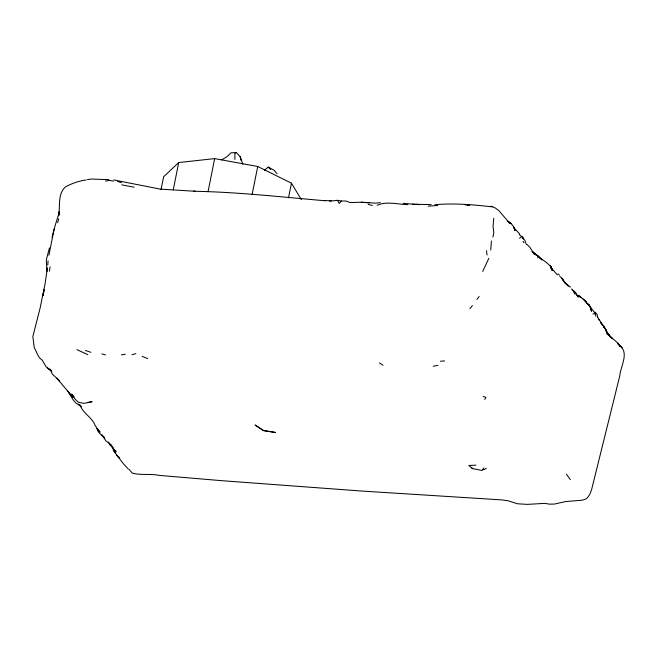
<?xml version="1.0" encoding="UTF-8"?>
<svg xmlns="http://www.w3.org/2000/svg" width="657" height="657" viewBox="0 0 657 657"><rect width="100%" height="100%" fill="white"/><g stroke="black" fill="none" stroke-linecap="round" stroke-linejoin="round"><path stroke-width="0.99" d="M234.927 159.487L234.869 153.426L236.372 152.596L240.183 156.727L242.876 164.283M47.772 264.943L48.084 260.911M58.662 215.734C60.395 206.15 57.397 194.571 65.199 187.114C71.531 183.434 79.012 180.962 86.207 179.952M493.777 218.19L493.037 226.107L493.809 232.709L492.964 237.062M59.031 213.426L59.229 211.595L58.728 215.611M491.395 240.988L490.763 250.087M49.398 271.177L50.072 266.865M59.031 214.108L59.319 212.441C56.543 220.777 53.997 228.956 52.034 237.588M48.914 255.245L54.178 229.038M161.064 189.471L163.601 176.799L178.712 162.542L214.667 158.608L257.725 166.484L291.437 183.163L301.366 199.679M173.251 189.84L178.712 162.542M208.031 191.745L214.667 158.608M252.066 194.751L257.725 166.484M288.513 197.782L291.437 183.163M57.685 222.641L58.67 218.756M113.415 448.509L113.185 449.388L116.166 451.351L113.973 449.667L111.846 446.185L113.415 448.509L110.171 445.232L108.479 442.013M49.456 247.894L46.302 259.811L46.91 271.284L47.386 267.941L44.988 284.243L40.093 308.133L32.85 336.573L34.221 347.339L37.605 354.698L39.592 357.966L42.319 360.274L46.089 366.762L50.975 370.589L47.624 368.076M573.545 291.092L571.59 288.932M482.698 271.456L488.857 258.283M484.784 399.497L485.917 397.296L483.109 396.508M483.774 468.03L482.016 470.478L472.761 468.655L471.365 467.751M476.9 299.428L479.15 296.479M469.927 308.675L472.383 305.554M380.37 202.627L375.968 203.161L361.366 202.216L350.165 202.57L345.952 201.017L341.32 201.026L339.242 203.498L337.542 200.311L329.461 201.231M537.713 257.84L538.781 256.583L532.104 251.598L535.373 253.996L532.26 251.631L534.535 254.473L529.698 247.106L527.095 244.568M519.547 238.319L521.715 236.413L522.578 236.963L523.407 239.025L521.757 236.38L524.705 240.133L526.471 244.593M264.41 170.286L268.237 167.116L274.1 170.262L277.032 173.67M486.303 468.269L484.349 469.533L482.575 469.591M221.664 159.906L226.813 156.785L231.1 152.777L236.372 152.596M377.126 205.296C386.842 200.976 397.625 204.417 407.833 204.631M131.991 354.747L135.777 353.671M433.218 366.294L437.915 365.267M87.373 402.519L92.128 401.682L84.145 403.373L78.314 402.248L75.062 399.062L71.629 394.069L74.11 396.885M105.407 181.077L109.522 180.371L113.382 181.127M121.323 354.854L125.364 354.23M434.877 204.721C453.888 202.972 473.27 204.713 492.224 206.848M87.455 179.583L91.405 179.057L108.791 179.64M592.934 313.964L595.406 313.734L595.8 316.337M437.693 205.485L428.241 206.167M440.445 361.243L444.592 360.915M467.16 205.115L469.665 204.935L465.181 204.877M475.898 465.131L468.835 465.509L472.761 468.655M115.024 452.476L115.788 452.468M412.399 204.204L431.181 204.614M324.468 200.615L331.251 200.689M403.234 203.366L414.748 204.302M361.366 202.216L369.291 202.849M134.176 187.204L121.734 184.847M324.985 200.746C281.426 197.01 237.563 192.025 193.651 191.253L195.178 191.269L160.259 189.126L113.669 179.919M415.971 204.196L418.887 204.697M337.542 200.311L341.32 201.026M368.207 204.45L372.314 205.403M101.925 353.86L105.465 354.936M85.41 350.46L90.953 352.324M117.628 181.406L121.488 182.712M87.841 354.665L76.926 349.655M142.117 356.349L147.685 358.591M491.058 206.175L495.23 207.94L498.909 210.7L510.013 223.635L507.877 221.31C511.524 223.208 514.176 226.575 514.998 230.623L513.766 227.125M619.132 345.615C629.923 351.799 620.348 366.861 619.756 375.935L591.612 489.596L589.871 494.204L587.654 497.505L586.175 498.844L582.373 500.174L565.603 501.57L554.36 504.083L549.441 504.133L544.669 503.361L527.423 504.387L517.502 503.771L507.853 500.741L501.849 499.903L361.982 491.066L222.107 480.71L159.396 475.405C150.42 473.475 141 475.52 132.188 473.089L129.199 469.435M538.781 256.583L535.496 254.53L538.888 256.608L541.976 259.909L539.241 257.421L546.263 262.332L550.919 266.487L551.847 270.232L550.32 265.814L550.919 266.487M572.255 290.172L575.31 292.119L578.283 297.161L575.877 293.966M379.434 362.853L383.08 365.276M519.26 234.738L521.715 236.413M507.877 221.31L511.327 223.708M111.78 445.241L105.999 440.946L101.695 434.72L104.75 438.005L101.843 435.492M570.481 287.175L564.798 282.699L568.33 286.091L564.182 281.664M582.997 299.165L588.935 304.856L590.602 307.821L591.456 311.287L590.503 307.648L588.483 304.528L586.11 302.861L588.935 304.856L588.483 304.528L595.406 313.734M78.528 404.244L80.852 406.215L75.974 403.127L73.362 400.113L67.482 390.792L72.984 397.411L56.822 378.153L59.467 380.797L52.371 374.145L50.261 369.374M48.914 369.037L51.788 371.509L50.293 369.242M622.319 347.602L617.432 343.332L620.364 346.387L618.262 343.455L607.865 334.347L612.513 338.798L606.403 332.105M559.772 276.318L562.072 278.346L564.141 281.779L562.072 278.346M606.066 331.062L609.671 335.735L608.341 334.298M558.048 273.895L559.444 275.127M585.05 300.816L586.315 301.982L583.991 299.51L578.152 295.699L581.281 297.646L578.833 295.354M78.355 404.211L81.107 406.782L80.121 405.131M96.702 427.411L95.388 426.138C92.801 417.729 83.119 413.655 80.129 405.188M268.237 167.116L270.684 169.539M557.35 274.905L550.878 267.473M594.938 312.075L597.221 314.539L597.566 317.175M513.692 227.371L519.777 234.163M128.378 469.098L123.516 463.891L116.675 455.005L119.779 458.126L117.907 456.763L113.209 450.029L115.714 453.404M100.8 434.63L98.041 431.435L96.768 428.192M607.536 332.927L605.746 329.42L603.298 326.472L605.844 329.765L604.12 326.365L600.843 322.669M562.105 278.782L564.806 282.494M600.991 322.998L602.65 325.322L599.061 319.31M566.449 474.19L570.325 479.659M550.747 267.489L552.685 270.314L550.32 265.814M523.103 241.341L523.933 242.786M597.632 316.929L599.25 320.386M573.857 291.831L574.785 294.04L573.701 290.714M605.746 329.42L607.249 334.585M240.183 156.727L241.086 160.349M486.533 250.719L487.034 254.99M43.748 291.519L42.935 295.724L44.183 289.482L43.748 291.519M275.595 432.478L263.506 430.631L255.056 424.989L263.556 430.532L275.595 432.478M100.012 432.068L96.99 428.463L100.012 432.068"/></g></svg>
